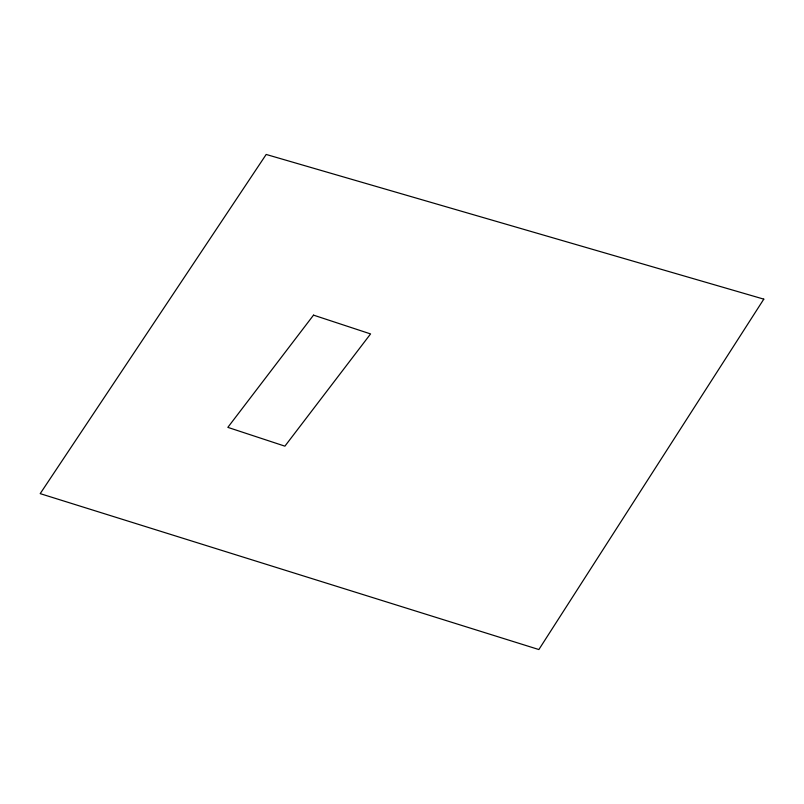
<?xml version="1.0" encoding="UTF-8"?>
<svg xmlns="http://www.w3.org/2000/svg" width="804" height="804" viewBox="0 0 804 804"><rect width="100%" height="100%" fill="white"/><g stroke="black" fill="none" stroke-linecap="round" stroke-linejoin="round"><path stroke-width="1.21" d="M763.8 299.138L538.871 649.542L40.2 493.636L266.184 154.458L763.8 299.138M313.52 315.138L227.844 427.366L284.897 446.16L370.574 333.921L313.52 315.138"/></g></svg>
